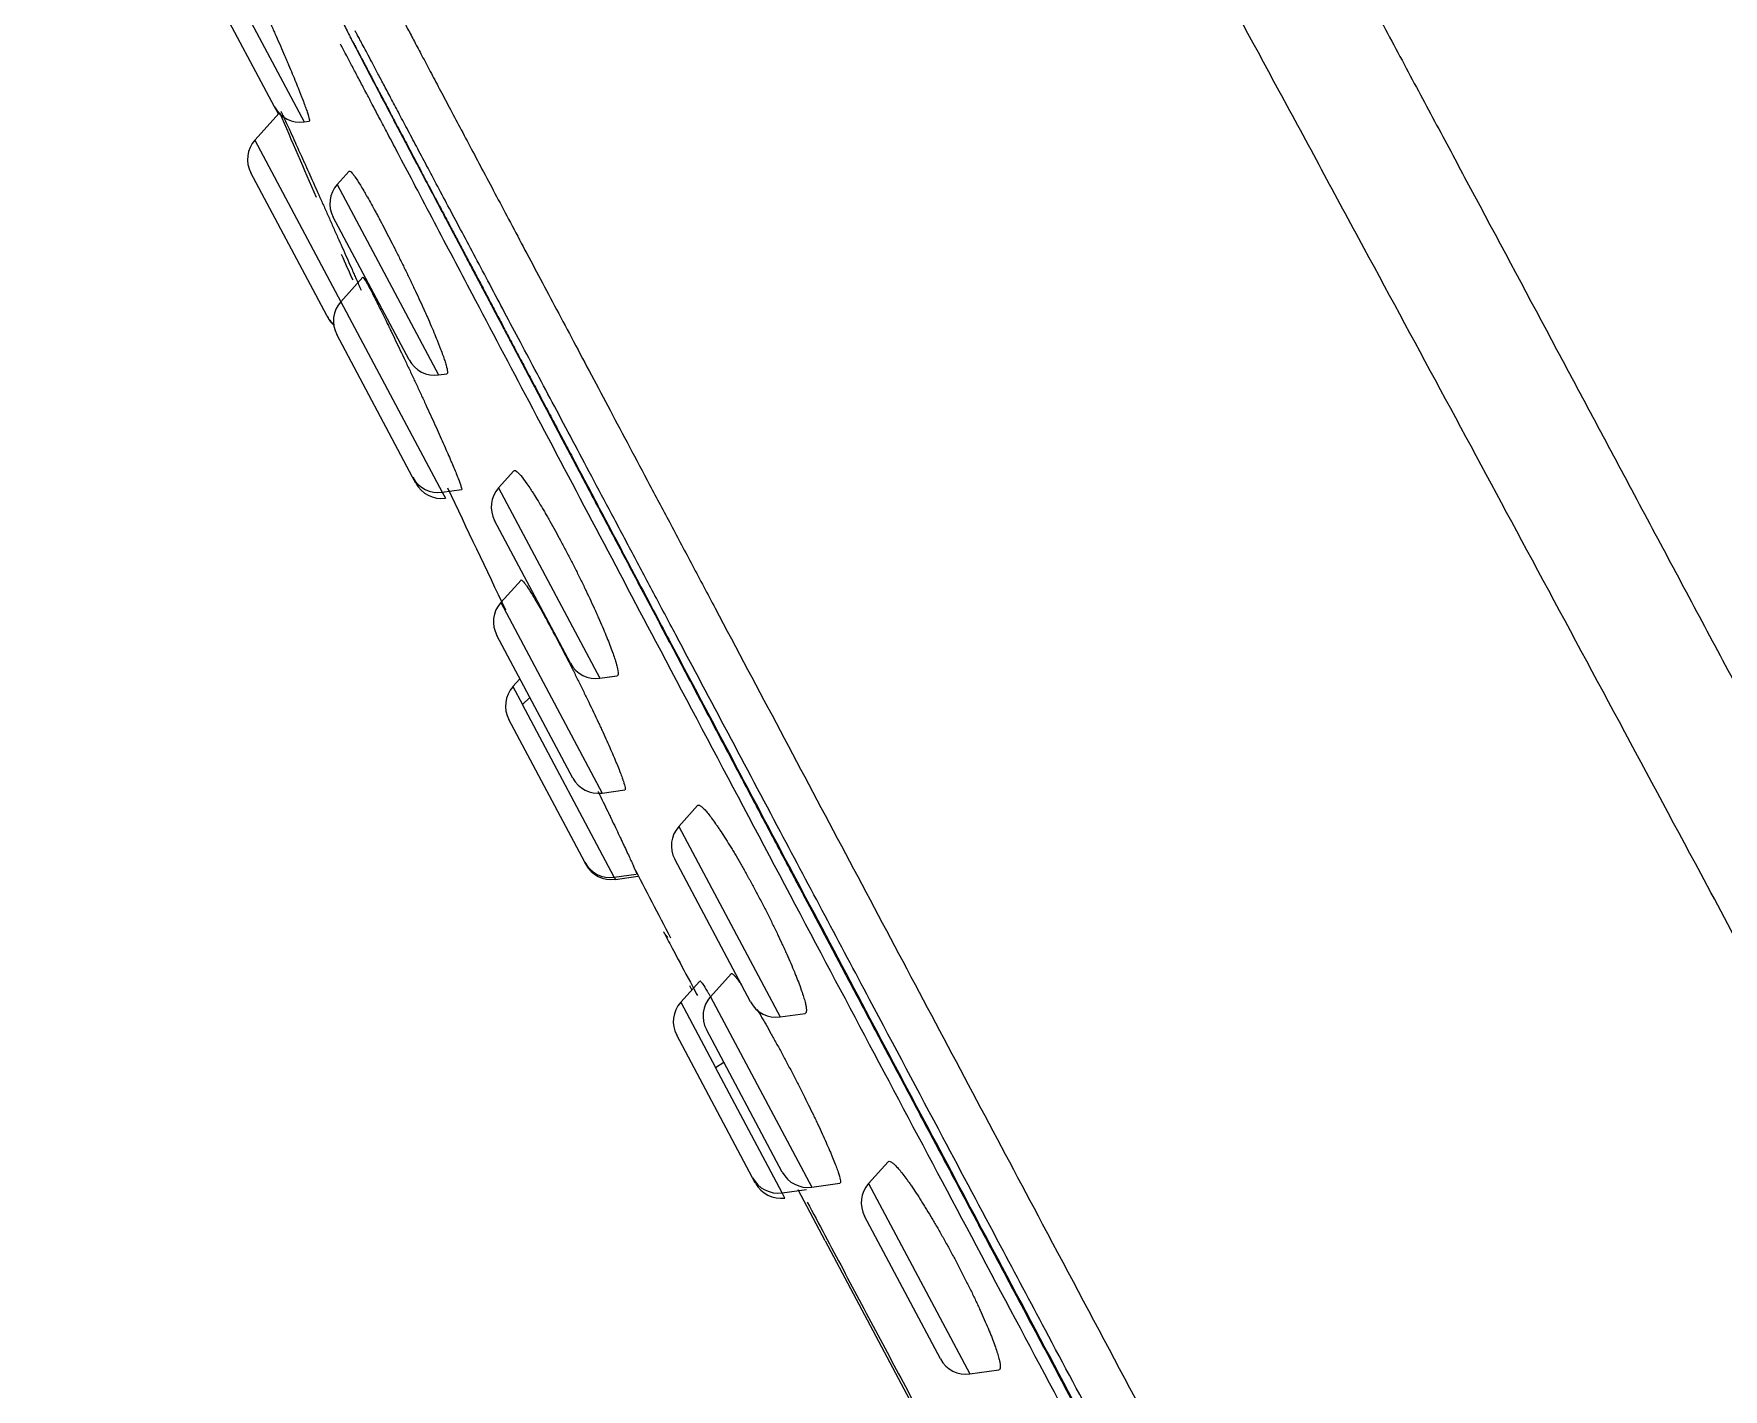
# Model space of a CAD drawing. Header units: millimetres. Extents: x 2433 to 4809, y -10272 to -6912.
# Drawn here: x 4262.05 to 4291.31, y -8393.45 to -8369.96 of the extents above; entities that cross this region are included whole.
import ezdxf

# ---------------------------------------------------------------- set-up
doc = ezdxf.new("R2010")
doc.units = ezdxf.units.MM

msp = doc.modelspace()

# ---------------------------------------------------------------- linework, layer by layer
at = {"linetype": 'Continuous', "lineweight": 13, "extrusion": (-1, -2.22045e-16, 0)}
for p, q in [((4264.974, -8368.19), (4266.729, -8371.492)), ((4266.729, -8371.492), (4266.816, -8371.48)), ((4265.876, -8371.805), (4267.366, -8374.606)), ((4267.304, -8372.573), (4269.059, -8375.874)), ((4267.366, -8374.606), (4269.121, -8377.908)), ((4269.059, -8375.874), (4269.201, -8375.855)), ((4269.121, -8377.908), (4269.458, -8377.861)), ((4269.121, -8377.908), (4269.176, -8378.01)), ((4270.099, -8377.83), (4271.855, -8381.132)), ((4270.137, -8379.818), (4271.893, -8383.12)), ((4271.855, -8381.132), (4272.15, -8381.09)), ((4270.346, -8381.276), (4270.511, -8381.587)), ((4270.511, -8381.587), (4270.638, -8381.462)), ((4272.102, -8384.578), (4270.511, -8381.587)), ((4273.22, -8383.699), (4274.975, -8387)), ((4272.102, -8384.578), (4272.122, -8384.616)), ((4273.254, -8386.745), (4273.856, -8387.878)), ((4273.768, -8386.648), (4275.524, -8389.949)), ((4273.856, -8387.878), (4273.998, -8387.781)), ((4275.009, -8390.047), (4273.856, -8387.878)), ((4276.508, -8389.884), (4278.264, -8393.186)), ((4275.057, -8390.137), (4275.009, -8390.047))]:
    msp.add_line(p, q, dxfattribs=at)
at = {"linetype": 'Continuous', "lineweight": 18, "extrusion": (-1, -2.22045e-16, 0)}
for p, q in [((4266.218, -8371.231), (4264.904, -8368.759)), ((4266.283, -8371.353), (4266.218, -8371.231)), ((4265.876, -8371.805), (4266.295, -8371.339)), ((4266.729, -8371.492), (4266.816, -8371.48)), ((4267.121, -8374.846), (4265.806, -8372.374)), ((4267.509, -8372.344), (4267.304, -8372.573)), ((4268.548, -8375.614), (4267.234, -8373.142)), ((4267.366, -8374.606), (4267.748, -8374.182)), ((4267.14, -8374.882), (4267.121, -8374.846)), ((4268.61, -8377.648), (4267.296, -8375.176)), ((4269.059, -8375.874), (4269.2, -8375.855)), ((4268.664, -8377.75), (4268.61, -8377.648)), ((4270.099, -8377.83), (4270.364, -8377.536)), ((4269.121, -8377.908), (4269.457, -8377.861)), ((4271.344, -8380.871), (4270.029, -8378.399)), ((4270.137, -8379.818), (4270.488, -8379.429)), ((4271.382, -8382.86), (4270.067, -8380.388)), ((4270.468, -8381.141), (4270.346, -8381.276)), ((4271.855, -8381.132), (4272.148, -8381.091)), ((4271.59, -8384.318), (4270.276, -8381.846)), ((4271.893, -8383.12), (4272.285, -8383.065)), ((4273.22, -8383.699), (4273.544, -8383.338)), ((4271.61, -8384.355), (4271.59, -8384.318)), ((4274.464, -8386.74), (4273.15, -8384.268)), ((4272.102, -8384.578), (4272.483, -8384.524)), ((4272.122, -8384.616), (4272.511, -8384.561)), ((4273.579, -8386.384), (4273.254, -8386.745)), ((4273.447, -8386.531), (4273.409, -8386.46)), ((4273.768, -8386.648), (4274.125, -8386.251)), ((4274.975, -8387), (4275.407, -8386.94)), ((4274.498, -8389.786), (4273.184, -8387.314)), ((4275.013, -8389.689), (4273.698, -8387.217)), ((4276.508, -8389.884), (4276.846, -8389.509)), ((4274.546, -8389.877), (4274.498, -8389.786)), ((4275.524, -8389.949), (4276.01, -8389.881)), ((4275.009, -8390.047), (4275.434, -8389.987)), ((4275.757, -8390.877), (4275.288, -8389.993)), ((4277.753, -8392.926), (4276.439, -8390.454)), ((4275.757, -8390.877), (4277.562, -8394.27)), ((4278.264, -8393.186), (4278.764, -8393.116))]:
    msp.add_line(p, q, dxfattribs=at)
at = {"linetype": 'Continuous', "lineweight": 18}
for centre, major_axis, start_param, end_param in [((4266.66, -8370.997), (-0.441, -0.235), 0, 1.22173), ((4266.248, -8372.139), (0.441, 0.235), 1.919862, 3.141593), ((4267.675, -8372.907), (0.441, 0.235), 1.919862, 3.141593), ((4267.737, -8374.941), (0.441, 0.235), 1.919862, 3.141593), ((4267.562, -8374.612), (-0.441, -0.235), 0, 0.382268), ((4267.581, -8374.647), (-0.441, -0.235), 0, 0.338934), ((4268.99, -8375.379), (-0.441, -0.235), 0, 1.22173), ((4269.052, -8377.413), (-0.441, -0.235), 0, 1.22173), ((4269.106, -8377.515), (-0.441, -0.235), 0, 1.22173), ((4270.471, -8378.165), (0.441, 0.235), 1.919862, 3.141593), ((4270.509, -8380.153), (0.441, 0.235), 1.919862, 3.141593), ((4271.785, -8380.637), (-0.441, -0.235), 0, 1.22173), ((4270.718, -8381.611), (0.441, 0.235), 1.919862, 3.141593), ((4271.823, -8382.625), (-0.441, -0.235), 0, 1.22173), ((4273.591, -8384.033), (0.441, 0.235), 1.919862, 3.141593), ((4272.032, -8384.083), (-0.441, -0.235), 0, 1.22173), ((4272.052, -8384.12), (-0.441, -0.235), 0, 1.22173), ((4273.625, -8387.079), (0.441, 0.235), 1.919862, 3.141593), ((4274.14, -8386.982), (0.441, 0.235), 1.919862, 3.141593), ((4274.906, -8386.505), (-0.441, -0.235), 0, 1.22173), ((4275.454, -8389.454), (-0.441, -0.235), 0, 1.22173), ((4274.94, -8389.552), (-0.441, -0.235), 0, 1.22173), ((4274.988, -8389.642), (-0.441, -0.235), 0, 1.22173), ((4276.88, -8390.219), (0.441, 0.235), 1.919862, 3.141593), ((4278.194, -8392.691), (-0.441, -0.235), 0, 1.22173)]:
    msp.add_ellipse(centre, major_axis=major_axis, ratio=0.999988, start_param=start_param, end_param=end_param, dxfattribs=at)
for points, knots in [([(4351.896, -8542.883), (4351.804, -8541.34), (4351.504, -8536.774), (4350.937, -8530.085), (4350.274, -8523.275), (4349.693, -8517.938), (4349.094, -8512.855), (4348.395, -8507.371), (4347.522, -8501.044), (4346.29, -8492.875), (4344.44, -8482.501), (4341.725, -8470.228), (4338.385, -8457.666), (4334.088, -8443.868), (4328.888, -8429.645), (4322.851, -8415.515), (4318.055, -8405.589), (4314.657, -8399.04), (4312.234, -8394.53), (4309.06, -8388.864), (4304.769, -8381.633), (4299.373, -8373.094), (4292.263, -8364.069), (4283.581, -8355.158), (4276.915, -8349.793), (4273.359, -8347.262)], [0, 0, 0, 0, 0.021404, 0.063354, 0.09294, 0.116141, 0.137692, 0.163801, 0.192684, 0.226123, 0.278193, 0.338556, 0.40011, 0.458112, 0.538598, 0.609671, 0.67079, 0.691177, 0.711824, 0.741678, 0.781095, 0.828257, 0.88141, 0.939887, 1, 1, 1, 1]), ([(4262.047, -8359.699), (4262.049, -8359.703), (4262.053, -8359.711), (4262.06, -8359.723), (4262.067, -8359.735), (4262.074, -8359.747), (4262.081, -8359.759), (4262.088, -8359.772), (4262.095, -8359.785), (4262.103, -8359.798), (4262.11, -8359.811), (4262.118, -8359.825), (4262.126, -8359.839), (4262.134, -8359.853), (4262.142, -8359.867), (4262.15, -8359.881), (4262.158, -8359.896), (4262.167, -8359.911), (4262.175, -8359.926), (4262.184, -8359.942), (4262.193, -8359.958), (4262.201, -8359.973), (4262.21, -8359.99), (4262.22, -8360.006), (4262.229, -8360.023), (4262.238, -8360.039), (4262.248, -8360.057), (4262.257, -8360.074), (4262.267, -8360.091), (4262.277, -8360.109), (4262.287, -8360.127), (4262.297, -8360.146), (4262.307, -8360.164), (4262.317, -8360.183), (4262.328, -8360.202), (4262.338, -8360.221), (4262.374, -8360.286), (4262.439, -8360.405), (4262.541, -8360.592), (4262.656, -8360.805), (4262.8, -8361.073), (4262.979, -8361.406), (4263.198, -8361.817), (4263.446, -8362.281), (4263.722, -8362.8), (4264.037, -8363.393), (4264.392, -8364.063), (4264.789, -8364.814), (4265.22, -8365.629), (4265.596, -8366.342), (4265.904, -8366.926), (4266.134, -8367.363), (4266.373, -8367.818), (4266.573, -8368.199), (4266.733, -8368.503), (4266.852, -8368.728), (4266.98, -8368.971), (4267.096, -8369.193), (4267.196, -8369.383), (4267.274, -8369.532), (4267.346, -8369.67), (4267.413, -8369.796), (4267.472, -8369.91), (4267.526, -8370.012), (4267.574, -8370.103), (4267.603, -8370.159), (4267.617, -8370.186)], [0, 0, 0, 0, 0.003523, 0.007049, 0.010578, 0.01411, 0.017644, 0.021182, 0.024722, 0.028266, 0.031812, 0.035361, 0.038912, 0.042467, 0.046024, 0.049585, 0.053148, 0.056714, 0.060283, 0.063854, 0.067429, 0.071006, 0.074586, 0.078169, 0.081755, 0.085343, 0.088935, 0.092529, 0.096126, 0.099726, 0.103328, 0.106934, 0.110542, 0.114153, 0.117767, 0.121383, 0.125002, 0.153922, 0.184318, 0.216194, 0.24955, 0.295612, 0.343612, 0.393557, 0.445458, 0.499324, 0.559236, 0.620837, 0.684154, 0.749218, 0.779294, 0.810132, 0.841736, 0.874108, 0.888254, 0.903457, 0.919717, 0.937033, 0.947649, 0.957481, 0.966527, 0.97479, 0.982268, 0.988963, 0.994873, 1, 1, 1, 1]), ([(4265.222, -8367.914), (4265.225, -8367.91), (4265.234, -8367.917), (4265.254, -8367.945), (4265.262, -8367.957), (4265.276, -8367.979), (4265.281, -8367.987), (4265.292, -8368.005), (4265.297, -8368.015), (4265.327, -8368.067), (4265.355, -8368.119), (4265.403, -8368.212), (4265.42, -8368.245), (4265.448, -8368.299), (4265.457, -8368.318), (4265.477, -8368.356), (4265.487, -8368.376), (4265.537, -8368.477), (4265.58, -8368.565), (4265.638, -8368.685), (4265.649, -8368.71), (4265.673, -8368.76), (4265.686, -8368.785), (4265.722, -8368.862), (4265.747, -8368.915), (4265.823, -8369.075), (4265.874, -8369.187), (4265.934, -8369.317), (4265.941, -8369.331), (4265.954, -8369.36), (4265.974, -8369.404), (4265.994, -8369.447), (4266.034, -8369.535), (4266.087, -8369.652), (4266.14, -8369.769), (4266.179, -8369.857), (4266.192, -8369.886), (4266.218, -8369.945), (4266.231, -8369.975), (4266.295, -8370.12), (4266.344, -8370.232), (4266.403, -8370.369), (4266.415, -8370.396), (4266.438, -8370.45), (4266.449, -8370.477), (4266.483, -8370.556), (4266.504, -8370.607), (4266.566, -8370.755), (4266.604, -8370.847), (4266.642, -8370.943), (4266.646, -8370.954), (4266.654, -8370.974), (4266.658, -8370.985), (4266.67, -8371.015), (4266.678, -8371.035), (4266.7, -8371.092), (4266.728, -8371.164), (4266.75, -8371.226), (4266.765, -8371.269), (4266.77, -8371.282), (4266.779, -8371.309), (4266.783, -8371.321), (4266.802, -8371.38), (4266.813, -8371.416), (4266.82, -8371.452), (4266.821, -8371.462), (4266.821, -8371.472), (4266.82, -8371.474), (4266.819, -8371.478), (4266.818, -8371.479), (4266.816, -8371.48)], [0, 0, 0, 0, 0.0625, 0.0625, 0.09375, 0.09375, 0.109375, 0.109375, 0.125, 0.125, 0.1875, 0.1875, 0.21875, 0.21875, 0.234375, 0.234375, 0.25, 0.25, 0.3125, 0.3125, 0.328125, 0.328125, 0.34375, 0.34375, 0.375, 0.375, 0.4375, 0.4375, 0.445312, 0.445312, 0.453125, 0.46875, 0.46875, 0.5, 0.53125, 0.53125, 0.546875, 0.546875, 0.5625, 0.5625, 0.625, 0.625, 0.640625, 0.640625, 0.65625, 0.65625, 0.6875, 0.6875, 0.75, 0.75, 0.757812, 0.757812, 0.765625, 0.765625, 0.78125, 0.78125, 0.8125, 0.84375, 0.84375, 0.859375, 0.859375, 0.875, 0.875, 0.9375, 0.9375, 0.96875, 0.96875, 0.984375, 0.984375, 1, 1, 1, 1]), ([(4267.617, -8370.186), (4267.621, -8370.193), (4267.631, -8370.211), (4267.646, -8370.241), (4267.665, -8370.277), (4267.688, -8370.319), (4267.714, -8370.369), (4267.743, -8370.425), (4267.776, -8370.487), (4267.812, -8370.556), (4267.852, -8370.632), (4267.896, -8370.714), (4267.943, -8370.803), (4267.993, -8370.899), (4268.047, -8371.001), (4268.104, -8371.109), (4268.165, -8371.225), (4268.23, -8371.347), (4268.297, -8371.475), (4268.369, -8371.611), (4268.444, -8371.752), (4268.522, -8371.901), (4268.604, -8372.056), (4268.689, -8372.217), (4268.778, -8372.386), (4268.87, -8372.561), (4268.966, -8372.742), (4269.066, -8372.93), (4269.169, -8373.125), (4269.275, -8373.327), (4269.385, -8373.535), (4269.499, -8373.75), (4269.616, -8373.971), (4269.737, -8374.2), (4269.861, -8374.435), (4269.988, -8374.676), (4270.12, -8374.925), (4270.255, -8375.18), (4270.393, -8375.442), (4270.535, -8375.71), (4270.681, -8375.985), (4270.83, -8376.267), (4270.983, -8376.556), (4271.139, -8376.852), (4271.299, -8377.154), (4271.462, -8377.463), (4271.629, -8377.778), (4271.8, -8378.101), (4271.974, -8378.43), (4272.152, -8378.766), (4272.334, -8379.109), (4272.519, -8379.459), (4272.708, -8379.815), (4272.9, -8380.179), (4273.421, -8381.162), (4274.26, -8382.745), (4275.406, -8384.905), (4276.519, -8387.002), (4277.599, -8389.035), (4278.745, -8391.191), (4279.986, -8393.526), (4281.354, -8396.094), (4282.777, -8398.765), (4283.843, -8400.762), (4284.53, -8402.05), (4284.819, -8402.592), (4285.1, -8403.118), (4285.372, -8403.628), (4285.637, -8404.123), (4285.893, -8404.602), (4286.14, -8405.066), (4286.38, -8405.514), (4286.611, -8405.947), (4286.834, -8406.364), (4287.049, -8406.766), (4287.256, -8407.153), (4287.454, -8407.524), (4287.645, -8407.88), (4287.827, -8408.22), (4288.001, -8408.545), (4288.166, -8408.855), (4288.324, -8409.149), (4288.473, -8409.429), (4288.615, -8409.693), (4288.748, -8409.941), (4288.873, -8410.175), (4288.99, -8410.394), (4289.099, -8410.597), (4289.2, -8410.785), (4289.292, -8410.958), (4289.377, -8411.116), (4289.454, -8411.259), (4289.522, -8411.387), (4289.582, -8411.499), (4289.635, -8411.597), (4289.679, -8411.679), (4289.715, -8411.747), (4289.743, -8411.799), (4289.759, -8411.829), (4289.766, -8411.841)], [0, 0, 0, 0, 0.000562, 0.001285, 0.002167, 0.003209, 0.00441, 0.005772, 0.007293, 0.008974, 0.010815, 0.012816, 0.014977, 0.017298, 0.019778, 0.022418, 0.025218, 0.028178, 0.031297, 0.034575, 0.038013, 0.041611, 0.045368, 0.049284, 0.053361, 0.057596, 0.061991, 0.066546, 0.07126, 0.076134, 0.081168, 0.086361, 0.091714, 0.097227, 0.102899, 0.10873, 0.114721, 0.120872, 0.127182, 0.133652, 0.140281, 0.14707, 0.154018, 0.161125, 0.168392, 0.175819, 0.183405, 0.19115, 0.199054, 0.207118, 0.215341, 0.223724, 0.232266, 0.240967, 0.249828, 0.302948, 0.354511, 0.404519, 0.452975, 0.499882, 0.558611, 0.619866, 0.683651, 0.749973, 0.763338, 0.776338, 0.788972, 0.801241, 0.813144, 0.824681, 0.835852, 0.846658, 0.857098, 0.867172, 0.87688, 0.886221, 0.895197, 0.903807, 0.91205, 0.919927, 0.927438, 0.934583, 0.941361, 0.947773, 0.95382, 0.9595, 0.964814, 0.969762, 0.974344, 0.97856, 0.982409, 0.985892, 0.989007, 0.991756, 0.994139, 0.996154, 0.997803, 0.999085, 1, 1, 1, 1]), ([(4266.324, -8371.307), (4266.325, -8371.306), (4266.331, -8371.317), (4266.353, -8371.361), (4266.369, -8371.395), (4266.412, -8371.488), (4266.438, -8371.545), (4266.484, -8371.645), (4266.5, -8371.681), (4266.527, -8371.739), (4266.536, -8371.759), (4266.555, -8371.801), (4266.564, -8371.822), (4266.613, -8371.93), (4266.655, -8372.023), (4266.712, -8372.15), (4266.724, -8372.176), (4266.748, -8372.229), (4266.76, -8372.256), (4266.796, -8372.337), (4266.821, -8372.392), (4266.897, -8372.561), (4266.949, -8372.678), (4267.017, -8372.829), (4267.031, -8372.86), (4267.058, -8372.921), (4267.072, -8372.951), (4267.112, -8373.043), (4267.167, -8373.165), (4267.221, -8373.287), (4267.262, -8373.379), (4267.276, -8373.409), (4267.303, -8373.47), (4267.317, -8373.501), (4267.384, -8373.652), (4267.436, -8373.77), (4267.511, -8373.94), (4267.536, -8373.995), (4267.566, -8374.064), (4267.572, -8374.078), (4267.584, -8374.105), (4267.602, -8374.145), (4267.619, -8374.184), (4267.661, -8374.278), (4267.689, -8374.342), (4267.716, -8374.404)], [0, 0, 0, 0, 0.085743, 0.085743, 0.171486, 0.171486, 0.257229, 0.257229, 0.300101, 0.300101, 0.321537, 0.321537, 0.342972, 0.342972, 0.428715, 0.428715, 0.450151, 0.450151, 0.471587, 0.471587, 0.514458, 0.514458, 0.600202, 0.600202, 0.621637, 0.621637, 0.643073, 0.643073, 0.685945, 0.728816, 0.728816, 0.750252, 0.750252, 0.771688, 0.771688, 0.857431, 0.857431, 0.900302, 0.900302, 0.91102, 0.91102, 0.921738, 0.943174, 0.943174, 1, 1, 1, 1]), ([(4267.509, -8372.344), (4267.515, -8372.337), (4267.526, -8372.342), (4267.551, -8372.366), (4267.561, -8372.377), (4267.577, -8372.397), (4267.586, -8372.408), (4267.595, -8372.421), (4267.602, -8372.43), (4267.605, -8372.435), (4267.636, -8372.479), (4267.668, -8372.528), (4267.722, -8372.617), (4267.741, -8372.649), (4267.772, -8372.701), (4267.783, -8372.72), (4267.804, -8372.757), (4267.815, -8372.776), (4267.871, -8372.874), (4267.919, -8372.96), (4267.982, -8373.077), (4267.995, -8373.101), (4268.021, -8373.15), (4268.035, -8373.175), (4268.075, -8373.25), (4268.102, -8373.302), (4268.184, -8373.46), (4268.241, -8373.57), (4268.313, -8373.712), (4268.327, -8373.741), (4268.356, -8373.799), (4268.37, -8373.827), (4268.413, -8373.914), (4268.47, -8374.029), (4268.527, -8374.146), (4268.569, -8374.233), (4268.583, -8374.263), (4268.61, -8374.321), (4268.624, -8374.35), (4268.692, -8374.494), (4268.744, -8374.606), (4268.805, -8374.743), (4268.818, -8374.77), (4268.842, -8374.823), (4268.854, -8374.85), (4268.888, -8374.929), (4268.91, -8374.98), (4268.974, -8375.128), (4269.012, -8375.22), (4269.055, -8375.326), (4269.063, -8375.347), (4269.079, -8375.387), (4269.086, -8375.407), (4269.108, -8375.464), (4269.134, -8375.536), (4269.156, -8375.598), (4269.17, -8375.641), (4269.174, -8375.655), (4269.182, -8375.681), (4269.186, -8375.694), (4269.203, -8375.753), (4269.21, -8375.789), (4269.213, -8375.82), (4269.213, -8375.826), (4269.212, -8375.835), (4269.212, -8375.839), (4269.209, -8375.85), (4269.206, -8375.854), (4269.201, -8375.855)], [0, 0, 0, 0, 0.0625, 0.0625, 0.09375, 0.09375, 0.109375, 0.117188, 0.117188, 0.125, 0.125, 0.1875, 0.1875, 0.21875, 0.21875, 0.234375, 0.234375, 0.25, 0.25, 0.3125, 0.3125, 0.328125, 0.328125, 0.34375, 0.34375, 0.375, 0.375, 0.4375, 0.4375, 0.453125, 0.453125, 0.46875, 0.46875, 0.5, 0.53125, 0.53125, 0.546875, 0.546875, 0.5625, 0.5625, 0.625, 0.625, 0.640625, 0.640625, 0.65625, 0.65625, 0.6875, 0.6875, 0.75, 0.75, 0.765625, 0.765625, 0.78125, 0.78125, 0.8125, 0.84375, 0.84375, 0.859375, 0.859375, 0.875, 0.875, 0.9375, 0.9375, 0.953125, 0.953125, 0.96875, 0.96875, 1, 1, 1, 1]), ([(4267.748, -8374.182), (4267.75, -8374.179), (4267.758, -8374.187), (4267.778, -8374.218), (4267.786, -8374.231), (4267.799, -8374.254), (4267.804, -8374.263), (4267.815, -8374.282), (4267.821, -8374.292), (4267.851, -8374.347), (4267.88, -8374.401), (4267.929, -8374.498), (4267.947, -8374.533), (4267.971, -8374.58), (4267.976, -8374.589), (4267.986, -8374.609), (4267.991, -8374.619), (4268.006, -8374.649), (4268.016, -8374.669), (4268.068, -8374.774), (4268.113, -8374.865), (4268.174, -8374.989), (4268.186, -8375.014), (4268.211, -8375.066), (4268.224, -8375.092), (4268.263, -8375.172), (4268.289, -8375.226), (4268.368, -8375.392), (4268.423, -8375.507), (4268.494, -8375.655), (4268.508, -8375.685), (4268.536, -8375.745), (4268.55, -8375.775), (4268.593, -8375.865), (4268.649, -8375.986), (4268.705, -8376.106), (4268.748, -8376.197), (4268.762, -8376.227), (4268.79, -8376.288), (4268.804, -8376.318), (4268.872, -8376.467), (4268.925, -8376.583), (4269.002, -8376.751), (4269.027, -8376.807), (4269.075, -8376.915), (4269.099, -8376.968), (4269.166, -8377.12), (4269.208, -8377.214), (4269.255, -8377.323), (4269.264, -8377.345), (4269.282, -8377.386), (4269.291, -8377.407), (4269.315, -8377.465), (4269.346, -8377.539), (4269.372, -8377.602), (4269.389, -8377.646), (4269.395, -8377.66), (4269.405, -8377.687), (4269.41, -8377.7), (4269.433, -8377.76), (4269.446, -8377.796), (4269.456, -8377.834), (4269.459, -8377.843), (4269.46, -8377.853), (4269.46, -8377.856), (4269.459, -8377.859), (4269.459, -8377.86), (4269.458, -8377.861)], [0, 0, 0, 0, 0.0625, 0.0625, 0.09375, 0.09375, 0.109375, 0.109375, 0.125, 0.125, 0.1875, 0.1875, 0.21875, 0.21875, 0.226563, 0.226563, 0.234375, 0.234375, 0.25, 0.25, 0.3125, 0.3125, 0.328125, 0.328125, 0.34375, 0.34375, 0.375, 0.375, 0.4375, 0.4375, 0.453125, 0.453125, 0.46875, 0.46875, 0.5, 0.53125, 0.53125, 0.546875, 0.546875, 0.5625, 0.5625, 0.625, 0.625, 0.65625, 0.65625, 0.6875, 0.6875, 0.75, 0.75, 0.765625, 0.765625, 0.78125, 0.78125, 0.8125, 0.84375, 0.84375, 0.859375, 0.859375, 0.875, 0.875, 0.9375, 0.9375, 0.96875, 0.96875, 0.984375, 0.984375, 1, 1, 1, 1]), ([(4270.364, -8377.536), (4270.368, -8377.531), (4270.374, -8377.529), (4270.388, -8377.531), (4270.404, -8377.539), (4270.427, -8377.559), (4270.446, -8377.578), (4270.456, -8377.588), (4270.467, -8377.6), (4270.474, -8377.609), (4270.478, -8377.613), (4270.513, -8377.655), (4270.549, -8377.703), (4270.61, -8377.791), (4270.631, -8377.822), (4270.665, -8377.874), (4270.677, -8377.892), (4270.701, -8377.929), (4270.713, -8377.948), (4270.774, -8378.045), (4270.826, -8378.132), (4270.895, -8378.25), (4270.91, -8378.274), (4270.931, -8378.311), (4270.938, -8378.323), (4270.952, -8378.348), (4270.989, -8378.411), (4271.054, -8378.528), (4271.114, -8378.637), (4271.159, -8378.721), (4271.175, -8378.749), (4271.205, -8378.806), (4271.22, -8378.835), (4271.266, -8378.922), (4271.328, -8379.039), (4271.418, -8379.216), (4271.477, -8379.335), (4271.521, -8379.425), (4271.536, -8379.455), (4271.565, -8379.515), (4271.58, -8379.544), (4271.65, -8379.692), (4271.704, -8379.806), (4271.768, -8379.946), (4271.781, -8379.974), (4271.799, -8380.016), (4271.805, -8380.029), (4271.817, -8380.057), (4271.848, -8380.125), (4271.898, -8380.242), (4271.939, -8380.34), (4271.978, -8380.434), (4271.996, -8380.48), (4272.03, -8380.568), (4272.062, -8380.65), (4272.101, -8380.761), (4272.121, -8380.825), (4272.132, -8380.862), (4272.134, -8380.869), (4272.138, -8380.883), (4272.14, -8380.89), (4272.146, -8380.911), (4272.149, -8380.924), (4272.163, -8380.984), (4272.169, -8381.021), (4272.169, -8381.054), (4272.168, -8381.06), (4272.167, -8381.07), (4272.165, -8381.074), (4272.161, -8381.085), (4272.156, -8381.089), (4272.15, -8381.09)], [0, 0, 0, 0, 0.03125, 0.03125, 0.0625, 0.09375, 0.09375, 0.109375, 0.117188, 0.117188, 0.125, 0.125, 0.1875, 0.1875, 0.21875, 0.21875, 0.234375, 0.234375, 0.25, 0.25, 0.3125, 0.3125, 0.328125, 0.328125, 0.335938, 0.335938, 0.34375, 0.375, 0.40625, 0.40625, 0.421875, 0.421875, 0.4375, 0.4375, 0.46875, 0.5, 0.53125, 0.53125, 0.546875, 0.546875, 0.5625, 0.5625, 0.625, 0.625, 0.640625, 0.640625, 0.648438, 0.648438, 0.65625, 0.6875, 0.71875, 0.71875, 0.75, 0.75, 0.78125, 0.8125, 0.84375, 0.84375, 0.851563, 0.851563, 0.859375, 0.859375, 0.875, 0.875, 0.9375, 0.9375, 0.953125, 0.953125, 0.96875, 0.96875, 1, 1, 1, 1]), ([(4270.488, -8379.429), (4270.49, -8379.426), (4270.494, -8379.426), (4270.505, -8379.432), (4270.518, -8379.443), (4270.537, -8379.466), (4270.554, -8379.488), (4270.563, -8379.5), (4270.572, -8379.514), (4270.579, -8379.524), (4270.582, -8379.528), (4270.614, -8379.575), (4270.646, -8379.626), (4270.703, -8379.719), (4270.723, -8379.753), (4270.754, -8379.807), (4270.765, -8379.826), (4270.787, -8379.865), (4270.799, -8379.885), (4270.857, -8379.986), (4270.906, -8380.076), (4270.973, -8380.198), (4270.986, -8380.222), (4271.013, -8380.273), (4271.027, -8380.299), (4271.069, -8380.377), (4271.126, -8380.484), (4271.213, -8380.651), (4271.273, -8380.767), (4271.318, -8380.856), (4271.333, -8380.886), (4271.363, -8380.945), (4271.379, -8380.975), (4271.424, -8381.064), (4271.483, -8381.184), (4271.543, -8381.304), (4271.587, -8381.395), (4271.602, -8381.425), (4271.631, -8381.485), (4271.646, -8381.515), (4271.718, -8381.664), (4271.773, -8381.78), (4271.838, -8381.921), (4271.851, -8381.949), (4271.877, -8382.004), (4271.89, -8382.032), (4271.927, -8382.113), (4271.951, -8382.166), (4272.019, -8382.318), (4272.061, -8382.413), (4272.107, -8382.523), (4272.117, -8382.544), (4272.134, -8382.586), (4272.142, -8382.606), (4272.167, -8382.665), (4272.196, -8382.738), (4272.22, -8382.802), (4272.237, -8382.847), (4272.242, -8382.861), (4272.249, -8382.881), (4272.251, -8382.888), (4272.256, -8382.901), (4272.258, -8382.907), (4272.276, -8382.961), (4272.286, -8382.998), (4272.292, -8383.036), (4272.293, -8383.046), (4272.292, -8383.06), (4272.289, -8383.064), (4272.285, -8383.065)], [0, 0, 0, 0, 0.03125, 0.03125, 0.0625, 0.09375, 0.09375, 0.109375, 0.117188, 0.117188, 0.125, 0.125, 0.1875, 0.1875, 0.21875, 0.21875, 0.234375, 0.234375, 0.25, 0.25, 0.3125, 0.3125, 0.328125, 0.328125, 0.34375, 0.34375, 0.375, 0.40625, 0.4375, 0.4375, 0.453125, 0.453125, 0.46875, 0.46875, 0.5, 0.53125, 0.53125, 0.546875, 0.546875, 0.5625, 0.5625, 0.625, 0.625, 0.640625, 0.640625, 0.65625, 0.65625, 0.6875, 0.6875, 0.75, 0.75, 0.765625, 0.765625, 0.78125, 0.78125, 0.8125, 0.84375, 0.84375, 0.859375, 0.859375, 0.867188, 0.867188, 0.875, 0.875, 0.9375, 0.9375, 0.96875, 0.96875, 1, 1, 1, 1]), ([(4271.823, -8383.095), (4271.824, -8383.098), (4271.825, -8383.101), (4271.883, -8383.22), (4271.938, -8383.332), (4272.003, -8383.469), (4272.016, -8383.496), (4272.042, -8383.55), (4272.055, -8383.576), (4272.092, -8383.654), (4272.14, -8383.754), (4272.184, -8383.847), (4272.216, -8383.915), (4272.227, -8383.937), (4272.247, -8383.98), (4272.257, -8384.002), (4272.306, -8384.105), (4272.34, -8384.178), (4272.384, -8384.273), (4272.397, -8384.302), (4272.416, -8384.343), (4272.422, -8384.355), (4272.433, -8384.38), (4272.438, -8384.391), (4272.461, -8384.444), (4272.475, -8384.476), (4272.485, -8384.502), (4272.487, -8384.506), (4272.489, -8384.511), (4272.489, -8384.513), (4272.49, -8384.516), (4272.491, -8384.521), (4272.492, -8384.523), (4272.491, -8384.523)], [0, 0, 0, 0, 0.003813, 0.003813, 0.149053, 0.149053, 0.185363, 0.185363, 0.221673, 0.221673, 0.294294, 0.366914, 0.366914, 0.403224, 0.403224, 0.439534, 0.439534, 0.584775, 0.584775, 0.657395, 0.657395, 0.693705, 0.693705, 0.730015, 0.730015, 0.875256, 0.875256, 0.911566, 0.911566, 0.929721, 0.929721, 0.947876, 1, 1, 1, 1]), ([(4273.544, -8383.338), (4273.549, -8383.332), (4273.555, -8383.33), (4273.571, -8383.33), (4273.59, -8383.337), (4273.614, -8383.355), (4273.635, -8383.374), (4273.642, -8383.38), (4273.657, -8383.396), (4273.666, -8383.404), (4273.691, -8383.431), (4273.727, -8383.473), (4273.788, -8383.553), (4273.834, -8383.616), (4273.87, -8383.668), (4273.882, -8383.686), (4273.908, -8383.723), (4273.92, -8383.742), (4273.959, -8383.801), (4274.013, -8383.883), (4274.07, -8383.974), (4274.114, -8384.046), (4274.129, -8384.07), (4274.159, -8384.12), (4274.174, -8384.146), (4274.22, -8384.223), (4274.281, -8384.328), (4274.344, -8384.438), (4274.392, -8384.523), (4274.416, -8384.566), (4274.44, -8384.61), (4274.456, -8384.639), (4274.464, -8384.654), (4274.504, -8384.728), (4274.568, -8384.846), (4274.662, -8385.026), (4274.725, -8385.148), (4274.771, -8385.239), (4274.786, -8385.27), (4274.816, -8385.33), (4274.831, -8385.36), (4274.875, -8385.45), (4274.933, -8385.569), (4274.987, -8385.685), (4275.027, -8385.77), (4275.04, -8385.799), (4275.065, -8385.855), (4275.078, -8385.883), (4275.115, -8385.965), (4275.161, -8386.072), (4275.203, -8386.172), (4275.233, -8386.244), (4275.247, -8386.28), (4275.261, -8386.314), (4275.27, -8386.337), (4275.275, -8386.348), (4275.296, -8386.404), (4275.328, -8386.489), (4275.367, -8386.602), (4275.387, -8386.667), (4275.4, -8386.713), (4275.404, -8386.728), (4275.411, -8386.755), (4275.414, -8386.768), (4275.428, -8386.83), (4275.432, -8386.869), (4275.43, -8386.902), (4275.429, -8386.908), (4275.427, -8386.918), (4275.425, -8386.923), (4275.419, -8386.934), (4275.414, -8386.939), (4275.407, -8386.94)], [0, 0, 0, 0, 0.03125, 0.03125, 0.0625, 0.09375, 0.09375, 0.109375, 0.109375, 0.125, 0.125, 0.15625, 0.1875, 0.21875, 0.21875, 0.234375, 0.234375, 0.25, 0.25, 0.28125, 0.3125, 0.3125, 0.328125, 0.328125, 0.34375, 0.34375, 0.375, 0.40625, 0.40625, 0.421875, 0.429688, 0.429688, 0.4375, 0.4375, 0.46875, 0.5, 0.53125, 0.53125, 0.546875, 0.546875, 0.5625, 0.5625, 0.59375, 0.625, 0.625, 0.640625, 0.640625, 0.65625, 0.65625, 0.6875, 0.71875, 0.71875, 0.734375, 0.742188, 0.742188, 0.75, 0.75, 0.78125, 0.8125, 0.84375, 0.84375, 0.859375, 0.859375, 0.875, 0.875, 0.9375, 0.9375, 0.953125, 0.953125, 0.96875, 0.96875, 1, 1, 1, 1]), ([(4272.976, -8385.561), (4272.985, -8385.578), (4272.997, -8385.601), (4273.05, -8385.701), (4273.107, -8385.808), (4273.257, -8386.091), (4273.351, -8386.268), (4273.487, -8386.526), (4273.515, -8386.577), (4273.543, -8386.63)], [0, 0, 0, 0, 0.15309, 0.15309, 0.53109, 0.53109, 0.909091, 0.909091, 1, 1, 1, 1]), ([(4273.586, -8386.376), (4273.587, -8386.374), (4273.59, -8386.375), (4273.598, -8386.381), (4273.603, -8386.387), (4273.618, -8386.405), (4273.626, -8386.417), (4273.657, -8386.461), (4273.682, -8386.502), (4273.721, -8386.566), (4273.729, -8386.579), (4273.746, -8386.607), (4273.754, -8386.621), (4273.763, -8386.636)], [0, 0, 0, 0, 0.149603, 0.149603, 0.320297, 0.320297, 0.49099, 0.49099, 0.832377, 0.832377, 0.917724, 0.917724, 1, 1, 1, 1]), ([(4274.125, -8386.251), (4274.129, -8386.247), (4274.133, -8386.246), (4274.146, -8386.25), (4274.161, -8386.26), (4274.183, -8386.282), (4274.201, -8386.302), (4274.211, -8386.314), (4274.222, -8386.327), (4274.229, -8386.336), (4274.233, -8386.341), (4274.252, -8386.366), (4274.275, -8386.397), (4274.301, -8386.433), (4274.308, -8386.444)], [0, 0, 0, 0, 0.185426, 0.185426, 0.370851, 0.556277, 0.556277, 0.64899, 0.695346, 0.695346, 0.741703, 0.741703, 0.927128, 1, 1, 1, 1]), ([(4274.575, -8386.866), (4274.596, -8386.901), (4274.617, -8386.938), (4274.653, -8387), (4274.668, -8387.025), (4274.69, -8387.063), (4274.697, -8387.075), (4274.712, -8387.101), (4274.749, -8387.166), (4274.816, -8387.285), (4274.909, -8387.452), (4274.972, -8387.568), (4275.036, -8387.687), (4275.068, -8387.746), (4275.131, -8387.866), (4275.194, -8387.986), (4275.256, -8388.107), (4275.295, -8388.182), (4275.303, -8388.198), (4275.318, -8388.228), (4275.326, -8388.243), (4275.349, -8388.289), (4275.364, -8388.319), (4275.439, -8388.468), (4275.496, -8388.585), (4275.565, -8388.726), (4275.578, -8388.755), (4275.605, -8388.81), (4275.618, -8388.838), (4275.656, -8388.92), (4275.706, -8389.026), (4275.773, -8389.174), (4275.813, -8389.266), (4275.837, -8389.322), (4275.842, -8389.333), (4275.851, -8389.354), (4275.864, -8389.386), (4275.877, -8389.417), (4275.901, -8389.476), (4275.931, -8389.55), (4275.955, -8389.615), (4275.971, -8389.66), (4275.976, -8389.674), (4275.985, -8389.701), (4275.99, -8389.714), (4276.009, -8389.775), (4276.018, -8389.813), (4276.021, -8389.845), (4276.021, -8389.851), (4276.021, -8389.861), (4276.021, -8389.865), (4276.018, -8389.876), (4276.015, -8389.88), (4276.01, -8389.881)], [0, 0, 0, 0, 0.034262, 0.034262, 0.05621, 0.05621, 0.067185, 0.067185, 0.078159, 0.122056, 0.165953, 0.209851, 0.209851, 0.253748, 0.253748, 0.297645, 0.341542, 0.341542, 0.352516, 0.352516, 0.363491, 0.363491, 0.385439, 0.385439, 0.473234, 0.473234, 0.495182, 0.495182, 0.517131, 0.517131, 0.561028, 0.604925, 0.648822, 0.648822, 0.659797, 0.659797, 0.670771, 0.69272, 0.69272, 0.736617, 0.780514, 0.780514, 0.802463, 0.802463, 0.824411, 0.824411, 0.912206, 0.912206, 0.934154, 0.934154, 0.956103, 0.956103, 1, 1, 1, 1]), ([(4276.846, -8389.509), (4276.851, -8389.503), (4276.858, -8389.5), (4276.874, -8389.5), (4276.894, -8389.506), (4276.919, -8389.524), (4276.941, -8389.542), (4276.948, -8389.549), (4276.964, -8389.564), (4276.972, -8389.572), (4276.998, -8389.599), (4277.036, -8389.641), (4277.099, -8389.719), (4277.147, -8389.783), (4277.184, -8389.834), (4277.197, -8389.852), (4277.223, -8389.889), (4277.236, -8389.908), (4277.276, -8389.967), (4277.332, -8390.049), (4277.39, -8390.14), (4277.436, -8390.212), (4277.451, -8390.236), (4277.482, -8390.286), (4277.498, -8390.311), (4277.545, -8390.388), (4277.608, -8390.494), (4277.673, -8390.604), (4277.722, -8390.689), (4277.746, -8390.732), (4277.771, -8390.776), (4277.788, -8390.805), (4277.796, -8390.82), (4277.838, -8390.894), (4277.903, -8391.013), (4278.001, -8391.193), (4278.065, -8391.315), (4278.112, -8391.407), (4278.128, -8391.438), (4278.159, -8391.498), (4278.174, -8391.529), (4278.22, -8391.619), (4278.279, -8391.738), (4278.335, -8391.854), (4278.376, -8391.94), (4278.389, -8391.969), (4278.415, -8392.026), (4278.428, -8392.054), (4278.466, -8392.136), (4278.514, -8392.243), (4278.557, -8392.343), (4278.587, -8392.416), (4278.602, -8392.452), (4278.616, -8392.487), (4278.626, -8392.51), (4278.63, -8392.521), (4278.652, -8392.577), (4278.685, -8392.662), (4278.725, -8392.776), (4278.745, -8392.842), (4278.758, -8392.887), (4278.762, -8392.902), (4278.77, -8392.93), (4278.773, -8392.943), (4278.781, -8392.98), (4278.789, -8393.025), (4278.79, -8393.057), (4278.789, -8393.078), (4278.788, -8393.084), (4278.785, -8393.094), (4278.783, -8393.099), (4278.777, -8393.11), (4278.771, -8393.114), (4278.764, -8393.116)], [0, 0, 0, 0, 0.03125, 0.03125, 0.0625, 0.09375, 0.09375, 0.109375, 0.109375, 0.125, 0.125, 0.15625, 0.1875, 0.21875, 0.21875, 0.234375, 0.234375, 0.25, 0.25, 0.28125, 0.3125, 0.3125, 0.328125, 0.328125, 0.34375, 0.34375, 0.375, 0.40625, 0.40625, 0.421875, 0.429687, 0.429687, 0.4375, 0.4375, 0.46875, 0.5, 0.53125, 0.53125, 0.546875, 0.546875, 0.5625, 0.5625, 0.59375, 0.625, 0.625, 0.640625, 0.640625, 0.65625, 0.65625, 0.6875, 0.71875, 0.71875, 0.734375, 0.742187, 0.742187, 0.75, 0.75, 0.78125, 0.8125, 0.84375, 0.84375, 0.859375, 0.859375, 0.875, 0.875, 0.90625, 0.9375, 0.9375, 0.953125, 0.953125, 0.96875, 0.96875, 1, 1, 1, 1]), ([(4275.445, -8390.206), (4275.647, -8390.585), (4275.853, -8390.974), (4276.172, -8391.573), (4276.28, -8391.776), (4276.495, -8392.18), (4276.602, -8392.381), (4276.921, -8392.982), (4277.133, -8393.381), (4277.45, -8393.976), (4277.554, -8394.173), (4277.656, -8394.365)], [0, 0, 0, 0, 0.282935, 0.282935, 0.425976, 0.425976, 0.569017, 0.569017, 0.855099, 0.855099, 1, 1, 1, 1])]:
    msp.add_open_spline(points, degree=3, knots=knots, dxfattribs=at)
at = {"linetype": 'Continuous', "lineweight": 13}
for points, knots in [([(4281.3, -8362.134), (4281.317, -8362.166), (4281.353, -8362.231), (4281.407, -8362.331), (4281.465, -8362.438), (4281.526, -8362.55), (4281.589, -8362.669), (4281.679, -8362.836), (4281.819, -8363.097), (4281.973, -8363.384), (4282.119, -8363.656), (4282.231, -8363.865), (4282.347, -8364.082), (4282.467, -8364.306), (4282.591, -8364.537), (4282.724, -8364.785), (4282.911, -8365.132), (4283.197, -8365.664), (4283.623, -8366.458), (4284.151, -8367.442), (4284.732, -8368.526), (4285.315, -8369.614), (4285.888, -8370.684), (4286.45, -8371.735), (4287.295, -8373.314), (4288.43, -8375.437), (4289.862, -8378.119), (4291.305, -8380.823), (4292.527, -8383.114), (4293.53, -8384.995), (4294.318, -8386.473), (4295.122, -8387.983), (4295.945, -8389.526), (4296.783, -8391.1), (4297.639, -8392.704), (4298.526, -8394.37), (4299.446, -8396.096), (4300.396, -8397.88), (4301.236, -8399.456), (4302.029, -8400.946), (4302.581, -8401.982), (4302.994, -8402.758), (4303.183, -8403.114), (4303.325, -8403.379), (4303.418, -8403.554), (4303.484, -8403.678), (4303.558, -8403.817), (4303.676, -8404.038), (4303.809, -8404.286), (4303.934, -8404.52), (4304.028, -8404.696), (4304.111, -8404.851), (4304.162, -8404.949), (4304.186, -8404.994)], [0, 0, 0, 0, 0.002258, 0.004656, 0.007195, 0.009875, 0.012695, 0.015656, 0.021756, 0.031306, 0.036096, 0.041056, 0.046186, 0.051485, 0.056954, 0.062592, 0.069023, 0.081599, 0.100311, 0.125141, 0.151127, 0.176636, 0.201667, 0.226221, 0.250299, 0.312154, 0.374427, 0.437083, 0.500081, 0.533495, 0.567689, 0.602658, 0.638393, 0.674888, 0.712137, 0.750131, 0.791039, 0.832654, 0.874971, 0.901572, 0.93744, 0.947948, 0.956325, 0.962575, 0.966701, 0.968705, 0.971318, 0.976533, 0.984348, 0.988961, 0.993107, 0.996787, 1, 1, 1, 1]), ([(4302.491, -8406.098), (4302.475, -8406.067), (4302.441, -8406.003), (4302.387, -8405.903), (4302.33, -8405.796), (4302.269, -8405.681), (4302.203, -8405.559), (4302.128, -8405.42), (4302.045, -8405.266), (4301.955, -8405.099), (4301.866, -8404.933), (4301.796, -8404.803), (4301.727, -8404.675), (4301.641, -8404.513), (4301.498, -8404.246), (4301.298, -8403.874), (4301.023, -8403.36), (4300.655, -8402.673), (4300.177, -8401.78), (4299.422, -8400.372), (4298.267, -8398.217), (4296.65, -8395.199), (4294.89, -8391.914), (4293.262, -8388.877), (4291.979, -8386.482), (4290.235, -8383.23), (4287.977, -8379.027), (4285.541, -8374.507), (4283.63, -8370.974), (4282.448, -8368.791), (4281.485, -8367.017), (4280.883, -8365.909), (4280.37, -8364.966), (4280.077, -8364.427), (4279.856, -8364.018), (4279.714, -8363.757), (4279.586, -8363.523), (4279.472, -8363.315), (4279.373, -8363.134), (4279.311, -8363.022), (4279.283, -8362.97)], [0, 0, 0, 0, 0.002171, 0.004516, 0.007035, 0.009729, 0.012596, 0.015638, 0.019552, 0.023466, 0.027381, 0.031295, 0.032613, 0.036399, 0.042653, 0.051373, 0.062561, 0.078737, 0.099561, 0.125031, 0.177164, 0.249871, 0.334641, 0.404573, 0.459667, 0.499922, 0.628918, 0.749709, 0.812986, 0.874861, 0.902264, 0.937412, 0.952781, 0.968698, 0.975467, 0.981616, 0.987143, 0.992049, 0.996335, 1, 1, 1, 1]), ([(4268.254, -8369.369), (4268.279, -8369.417), (4268.335, -8369.521), (4268.424, -8369.691), (4268.528, -8369.886), (4268.644, -8370.106), (4268.775, -8370.352), (4268.919, -8370.624), (4269.076, -8370.921), (4269.247, -8371.243), (4269.432, -8371.592), (4269.63, -8371.966), (4269.842, -8372.365), (4270.068, -8372.791), (4270.307, -8373.242), (4270.56, -8373.719), (4270.827, -8374.222), (4271.108, -8374.751), (4271.402, -8375.306), (4271.711, -8375.887), (4272.033, -8376.495), (4272.37, -8377.128), (4272.72, -8377.788), (4273.084, -8378.474), (4273.462, -8379.186), (4274.094, -8380.376), (4274.977, -8382.039), (4276.108, -8384.168), (4277.242, -8386.302), (4278.378, -8388.441), (4279.611, -8390.76), (4280.939, -8393.257), (4282.36, -8395.928), (4283.777, -8398.59), (4284.914, -8400.726), (4285.763, -8402.32), (4286.315, -8403.357), (4286.836, -8404.335), (4287.326, -8405.254), (4287.784, -8406.115), (4288.211, -8406.917), (4288.608, -8407.661), (4288.973, -8408.346), (4289.307, -8408.973), (4289.611, -8409.543), (4289.883, -8410.054), (4290.126, -8410.508), (4290.337, -8410.905), (4290.518, -8411.244), (4290.669, -8411.526), (4290.759, -8411.695), (4290.8, -8411.77)], [0, 0, 0, 0, 0.003449, 0.007503, 0.012164, 0.017431, 0.023303, 0.029782, 0.036867, 0.044558, 0.052855, 0.061758, 0.071267, 0.081382, 0.092103, 0.10343, 0.115364, 0.127903, 0.141048, 0.154799, 0.169157, 0.18412, 0.199689, 0.215865, 0.232646, 0.250034, 0.299927, 0.349883, 0.399902, 0.449985, 0.500131, 0.56279, 0.625351, 0.687814, 0.750179, 0.776013, 0.800484, 0.823593, 0.845339, 0.865722, 0.884743, 0.902401, 0.918696, 0.933629, 0.947198, 0.959405, 0.97025, 0.979731, 0.98785, 0.994607, 1, 1, 1, 1]), ([(4267.524, -8370.014), (4267.55, -8370.065), (4267.603, -8370.167), (4267.684, -8370.321), (4267.765, -8370.478), (4267.848, -8370.636), (4267.933, -8370.797), (4268.018, -8370.96), (4268.105, -8371.125), (4268.192, -8371.292), (4268.281, -8371.462), (4268.372, -8371.633), (4268.463, -8371.807), (4268.556, -8371.983), (4268.65, -8372.162), (4268.745, -8372.342), (4268.841, -8372.525), (4268.939, -8372.709), (4269.038, -8372.897), (4269.137, -8373.086), (4269.239, -8373.277), (4269.341, -8373.471), (4269.445, -8373.667), (4269.549, -8373.865), (4269.655, -8374.066), (4269.762, -8374.268), (4269.871, -8374.473), (4269.98, -8374.681), (4270.091, -8374.89), (4270.203, -8375.102), (4270.316, -8375.316), (4270.43, -8375.533), (4270.545, -8375.751), (4270.662, -8375.972), (4270.78, -8376.195), (4270.898, -8376.42), (4271.019, -8376.648), (4271.14, -8376.877), (4271.262, -8377.109), (4271.386, -8377.344), (4271.511, -8377.58), (4271.637, -8377.819), (4271.764, -8378.059), (4271.893, -8378.303), (4272.023, -8378.548), (4272.153, -8378.795), (4272.286, -8379.045), (4272.419, -8379.297), (4272.553, -8379.551), (4272.689, -8379.808), (4272.826, -8380.067), (4272.964, -8380.327), (4273.103, -8380.591), (4273.243, -8380.856), (4273.385, -8381.123), (4273.528, -8381.393), (4273.672, -8381.665), (4273.817, -8381.94), (4273.963, -8382.216), (4274.111, -8382.495), (4274.26, -8382.776), (4274.41, -8383.059), (4274.561, -8383.345), (4274.713, -8383.632), (4274.867, -8383.922), (4275.022, -8384.214), (4275.178, -8384.509), (4275.335, -8384.806), (4275.494, -8385.105), (4275.654, -8385.406), (4275.815, -8385.709), (4275.977, -8386.015), (4276.14, -8386.323), (4276.305, -8386.633), (4276.471, -8386.946), (4276.638, -8387.261), (4276.806, -8387.578), (4276.976, -8387.897), (4277.146, -8388.218), (4277.318, -8388.542), (4277.491, -8388.868), (4277.666, -8389.197), (4277.842, -8389.527), (4278.019, -8389.86), (4278.197, -8390.195), (4278.376, -8390.533), (4278.609, -8390.972), (4278.895, -8391.509), (4279.231, -8392.141), (4279.563, -8392.765), (4279.891, -8393.381), (4280.215, -8393.988), (4280.534, -8394.588), (4280.849, -8395.179), (4281.159, -8395.762), (4281.466, -8396.337), (4281.768, -8396.904), (4282.066, -8397.463), (4282.36, -8398.014), (4282.65, -8398.557), (4282.935, -8399.091), (4283.216, -8399.618), (4283.493, -8400.137), (4283.766, -8400.647), (4284.035, -8401.15), (4284.299, -8401.645), (4284.559, -8402.131), (4284.815, -8402.61), (4285.067, -8403.081), (4285.314, -8403.544), (4285.558, -8403.999), (4285.797, -8404.446), (4286.032, -8404.885), (4286.262, -8405.316), (4286.489, -8405.739), (4286.711, -8406.154), (4286.93, -8406.561), (4287.144, -8406.961), (4287.353, -8407.352), (4287.558, -8407.736), (4287.759, -8408.111), (4287.956, -8408.479), (4288.148, -8408.838), (4288.336, -8409.19), (4288.52, -8409.533), (4288.7, -8409.869), (4288.876, -8410.196), (4289.048, -8410.516), (4289.216, -8410.827), (4289.38, -8411.131), (4289.54, -8411.426), (4289.645, -8411.62), (4289.697, -8411.716)], [0, 0, 0, 0, 0.00369, 0.007431, 0.011225, 0.015071, 0.01897, 0.02292, 0.026923, 0.030978, 0.035085, 0.039245, 0.043456, 0.04772, 0.052037, 0.056405, 0.060826, 0.0653, 0.069825, 0.074403, 0.079034, 0.083717, 0.088452, 0.09324, 0.098081, 0.102974, 0.107919, 0.112917, 0.117968, 0.123072, 0.128228, 0.133436, 0.138696, 0.144008, 0.149372, 0.154788, 0.160256, 0.165776, 0.171347, 0.17697, 0.182645, 0.188372, 0.19415, 0.19998, 0.205862, 0.211795, 0.21778, 0.223816, 0.229904, 0.236043, 0.242233, 0.248474, 0.254767, 0.261112, 0.267508, 0.273957, 0.280457, 0.287009, 0.293612, 0.300268, 0.306976, 0.313736, 0.320548, 0.327412, 0.334328, 0.341297, 0.348318, 0.355391, 0.362517, 0.369695, 0.376926, 0.38421, 0.391546, 0.398935, 0.406377, 0.413872, 0.421421, 0.429022, 0.436677, 0.444385, 0.452146, 0.459961, 0.46783, 0.475753, 0.483729, 0.49176, 0.499845, 0.515081, 0.530124, 0.544974, 0.559631, 0.574098, 0.588374, 0.60246, 0.616357, 0.630065, 0.643585, 0.656918, 0.670064, 0.683023, 0.695796, 0.708383, 0.720784, 0.733001, 0.745032, 0.756879, 0.768542, 0.78002, 0.791314, 0.802425, 0.813352, 0.824095, 0.834654, 0.84503, 0.855223, 0.865232, 0.875057, 0.884697, 0.89415, 0.903415, 0.912492, 0.921382, 0.930085, 0.938601, 0.94693, 0.955072, 0.963027, 0.970795, 0.978376, 0.985771, 0.992979, 1, 1, 1, 1]), ([(4289.991, -8411.996), (4289.988, -8411.991), (4289.98, -8411.976), (4289.965, -8411.948), (4289.943, -8411.908), (4289.915, -8411.855), (4289.88, -8411.789), (4289.839, -8411.711), (4289.791, -8411.621), (4289.736, -8411.518), (4289.674, -8411.402), (4289.606, -8411.274), (4289.531, -8411.134), (4289.449, -8410.981), (4289.361, -8410.815), (4289.266, -8410.637), (4289.164, -8410.446), (4289.056, -8410.243), (4288.941, -8410.027), (4288.819, -8409.798), (4288.69, -8409.557), (4288.555, -8409.303), (4288.413, -8409.036), (4288.264, -8408.757), (4288.109, -8408.465), (4287.946, -8408.161), (4287.777, -8407.843), (4287.602, -8407.513), (4287.419, -8407.17), (4287.229, -8406.815), (4287.033, -8406.446), (4286.83, -8406.065), (4286.62, -8405.671), (4286.403, -8405.264), (4286.18, -8404.844), (4285.949, -8404.411), (4285.712, -8403.965), (4285.468, -8403.507), (4285.216, -8403.035), (4284.959, -8402.551), (4284.694, -8402.053), (4284.024, -8400.796), (4283.009, -8398.888), (4281.707, -8396.442), (4280.58, -8394.323), (4279.629, -8392.535), (4278.72, -8390.826), (4277.705, -8388.917), (4276.434, -8386.525), (4274.89, -8383.62), (4273.644, -8381.273), (4272.788, -8379.662), (4272.417, -8378.962), (4272.059, -8378.289), (4271.716, -8377.642), (4271.386, -8377.021), (4271.071, -8376.427), (4270.769, -8375.859), (4270.482, -8375.318), (4270.208, -8374.802), (4269.949, -8374.313), (4269.703, -8373.849), (4269.471, -8373.412), (4269.252, -8373.001), (4269.048, -8372.616), (4268.857, -8372.256), (4268.68, -8371.922), (4268.517, -8371.615), (4268.368, -8371.333), (4268.232, -8371.076), (4268.109, -8370.846), (4268, -8370.64), (4267.905, -8370.461), (4267.824, -8370.307), (4267.756, -8370.179), (4267.701, -8370.076), (4267.66, -8369.999), (4267.633, -8369.948), (4267.619, -8369.922), (4267.615, -8369.913)], [0, 0, 0, 0, 0.000377, 0.001056, 0.002035, 0.003315, 0.004897, 0.006779, 0.008963, 0.011447, 0.014233, 0.01732, 0.020708, 0.024397, 0.028386, 0.032676, 0.037267, 0.042158, 0.04735, 0.052843, 0.058637, 0.064731, 0.071127, 0.077823, 0.084821, 0.09212, 0.099719, 0.10762, 0.115821, 0.124324, 0.133127, 0.142231, 0.151636, 0.161342, 0.171349, 0.181657, 0.192265, 0.203175, 0.214385, 0.225896, 0.237707, 0.24982, 0.315449, 0.373268, 0.423277, 0.465478, 0.499871, 0.544125, 0.600558, 0.669171, 0.749965, 0.767191, 0.783803, 0.799801, 0.815184, 0.829953, 0.844107, 0.857647, 0.870573, 0.882883, 0.894579, 0.90566, 0.916127, 0.925978, 0.935215, 0.943837, 0.951844, 0.959237, 0.966016, 0.97218, 0.97773, 0.982666, 0.986987, 0.990694, 0.993785, 0.996261, 0.998122, 0.999369, 1, 1, 1, 1]), ([(4289.502, -8411.78), (4289.477, -8411.735), (4289.428, -8411.644), (4289.352, -8411.503), (4289.273, -8411.356), (4289.19, -8411.204), (4289.104, -8411.043), (4289.001, -8410.852), (4288.87, -8410.607), (4288.717, -8410.324), (4288.548, -8410.008), (4288.365, -8409.667), (4288.154, -8409.273), (4287.832, -8408.673), (4287.405, -8407.877), (4286.878, -8406.893), (4286.258, -8405.735), (4285.548, -8404.409), (4284.754, -8402.925), (4283.266, -8400.14), (4281.139, -8396.156), (4278.377, -8390.968), (4275.622, -8385.779), (4273.404, -8381.592), (4271.721, -8378.409), (4270.661, -8376.402), (4269.751, -8374.679), (4269.095, -8373.435), (4268.676, -8372.641), (4268.404, -8372.125), (4268.197, -8371.732), (4268.043, -8371.439), (4267.929, -8371.223), (4267.84, -8371.053), (4267.752, -8370.886), (4267.659, -8370.709), (4267.555, -8370.511), (4267.457, -8370.323), (4267.393, -8370.201), (4267.362, -8370.142)], [0, 0, 0, 0, 0.003298, 0.006735, 0.010312, 0.014029, 0.017885, 0.022082, 0.028041, 0.035762, 0.042776, 0.05107, 0.060644, 0.071499, 0.094745, 0.118554, 0.142923, 0.178678, 0.21439, 0.25006, 0.379244, 0.500157, 0.621051, 0.750188, 0.800255, 0.850027, 0.894995, 0.924952, 0.940238, 0.952739, 0.962456, 0.968845, 0.974103, 0.978229, 0.981223, 0.986293, 0.991113, 0.995682, 1, 1, 1, 1])]:
    msp.add_open_spline(points, degree=3, knots=knots, dxfattribs=at)
at = {"linetype": 'Continuous', "lineweight": 18}
for points, degree in [([(4266.306, -8371.33), (4266.515, -8371.818), (4266.725, -8372.305), (4266.938, -8372.792)], 3), ([(4267.373, -8373.784), (4267.439, -8373.933), (4267.505, -8374.081), (4267.571, -8374.229)], 3), ([(4269.216, -8377.832), (4269.547, -8378.539), (4269.882, -8379.243), (4270.22, -8379.945)], 3), ([(4272.43, -8384.382), (4272.644, -8384.798), (4272.859, -8385.213), (4273.076, -8385.627)], 3), ([(4272.958, -8385.527), (4272.981, -8385.575), (4273.029, -8385.621)], 2)]:
    msp.add_open_spline(points, degree=degree, dxfattribs=at)

doc.saveas('drawing.dxf')
